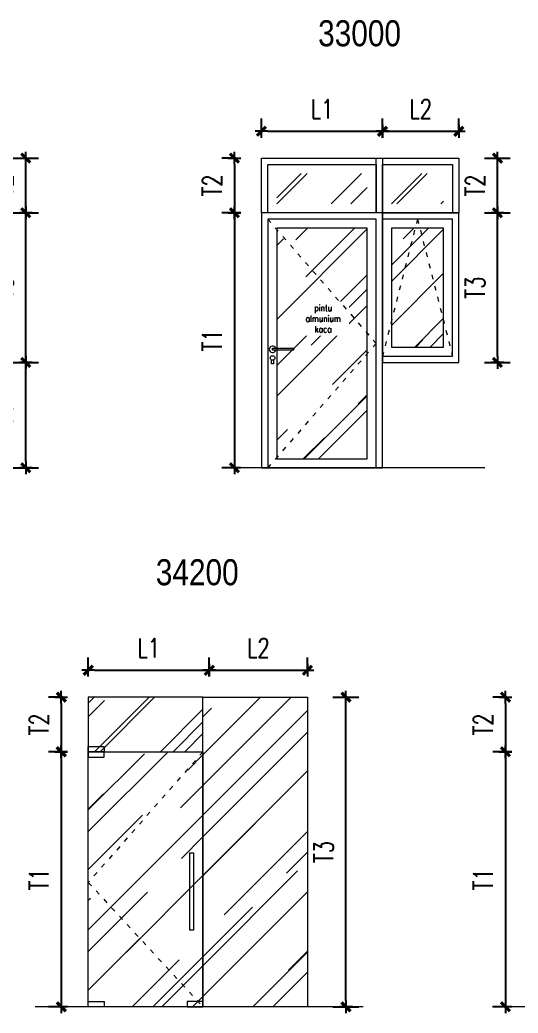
# Model space of a CAD drawing. Header units: centimetres. Extents: x 241563 to 294181, y -34797 to 61752.
# Drawn here: x 270015 to 273925, y -2270 to 5520 of the extents above; entities that cross this region are included whole.
import ezdxf

# ---------------------------------------------------------------- set-up
doc = ezdxf.new("R2010")
doc.units = ezdxf.units.CM
doc.header["$MEASUREMENT"] = 0
doc.linetypes.add('ACAD_ISO03W100', pattern=[30, 12, -18])
doc.layers.add('0.00', color=130, linetype='Continuous', lineweight=0)
doc.layers.add('0.09', color=30, linetype='Continuous', lineweight=9)
doc.styles.add('51DIM', font='SIMPLEX.shx', dxfattribs={"width": 0.85})
doc.styles.add('ISO', font='ARIALN.TTF')
doc.styles.add('TEXT', font='simplex.shx', dxfattribs={"width": 0.75})
doc.dimstyles.new('D100B', dxfattribs={"dimscale": 100, "dimtxt": 1.5, "dimasz": 0.5, "dimexe": 1, "dimexo": 2, "dimgap": 1, "dimtad": 1, "dimdec": 0, "dimzin": 0, "dimdsep": 46, "dimtxsty": 'TEXT', "dimblk1": 'tick', "dimblk2": 'tick', "dimsah": 1, "dimcen": 0, "dimclre": 15, "dimadec": 0, "dimazin": 0, "dimtfac": 1, "dimtdec": 0, "dimtix": 1, "dimtmove": 2, "dimatfit": 3, "dimldrblk": 'tick', "dimfxl": 1, "dimtolj": 1, "dimtzin": 0, "dimarcsym": 0})
pattern_1 = [(45, (17629.3, -14951.1), (424.2641, 1131.37085), [7500, -1000, 2500, -500]), (45, (17922.7, -14304.1), (-823.7794, 116.6726), [1500, -165, 3000, -375]), (45, (17505.54, -14473.78), (1601.59686, 2075.3584), [4000, -700, 2000, -500])]
pattern_2 = [(45, (-8739.87, -19045.95), (424.2641, 1131.37085), [7500, -1000, 2500, -500]), (45, (-8446.4, -18398.94), (-823.7794, 116.6726), [1500, -165, 3000, -375]), (45, (-8863.62, -18568.65), (1601.59686, 2075.3584), [4000, -700, 2000, -500])]

# ---------------------------------------------------------------- blocks, each defined once
blk = doc.blocks.new('tick')
for p, q in [((-1, 0), (1, 0)), ((0, 1), (0, -1))]:
    blk.add_line(p, q)
at = {"const_width": 0.5}
blk.add_lwpolyline([(-0.71, -0.71), (0.71, 0.71)], dxfattribs=at)
blk = doc.blocks.new('*D219')
at = {"color": 15, "linetype": 'Continuous', "lineweight": -2, "ltscale": 2, "transparency": 16777216}
for p, q in [((269958.7, 4435.3), (270161.3, 4435.3)), ((269958.7, 4007), (270161.3, 4007))]:
    blk.add_line(p, q, dxfattribs=at)
at = {"color": 0, "linetype": 'Continuous', "lineweight": -2, "ltscale": 2, "transparency": 16777216}
blk.add_line((270061.3, 4057), (270061.3, 4385.3), dxfattribs=at)
at = {"layer": 'Defpoints', "color": 0, "linetype": 'Continuous', "ltscale": 2, "transparency": 16777216}
for p in [(269758.7, 4435.3), (270061.3, 4435.3), (269758.7, 4007)]:
    blk.add_point(p, dxfattribs=at)
at = {"color": 0, "linetype": 'Continuous', "lineweight": -2, "ltscale": 2, "transparency": 16777216, "xscale": 50, "yscale": 50, "zscale": 50}
for p, rotation in [((270061.3, 4435.3), 90), ((270061.3, 4007), 270)]:
    blk.add_blockref('tick', p, dxfattribs=dict(at, rotation=rotation))
at = {"color": 0, "linetype": 'Continuous', "ltscale": 2, "transparency": 16777216, "insert": (269886.3, 4221.1), "char_height": 150, "attachment_point": 5, "rotation": 90, "style": 'TEXT'}
blk.add_mtext('\\A1;T2', dxfattribs=at)
blk = doc.blocks.new('*D220')
at = {"color": 15, "linetype": 'Continuous', "lineweight": -2, "ltscale": 2, "transparency": 16777216}
for p, q in [((269958.7, 4007), (270161.3, 4007)), ((269958.7, 2833.6), (270161.3, 2833.6))]:
    blk.add_line(p, q, dxfattribs=at)
at = {"color": 0, "linetype": 'Continuous', "lineweight": -2, "ltscale": 2, "transparency": 16777216}
blk.add_line((270061.3, 2883.6), (270061.3, 3957), dxfattribs=at)
at = {"layer": 'Defpoints', "color": 0, "linetype": 'Continuous', "ltscale": 2, "transparency": 16777216}
for p in [(269758.7, 4007), (270061.3, 4007), (269758.7, 2833.6)]:
    blk.add_point(p, dxfattribs=at)
at = {"color": 0, "linetype": 'Continuous', "lineweight": -2, "ltscale": 2, "transparency": 16777216, "xscale": 50, "yscale": 50, "zscale": 50}
for p, rotation in [((270061.3, 4007), 90), ((270061.3, 2833.6), 270)]:
    blk.add_blockref('tick', p, dxfattribs=dict(at, rotation=rotation))
at = {"color": 0, "linetype": 'Continuous', "ltscale": 2, "transparency": 16777216, "insert": (269886.3, 3420.3), "char_height": 150, "attachment_point": 5, "rotation": 90, "style": 'TEXT'}
blk.add_mtext('\\A1;T3', dxfattribs=at)
blk = doc.blocks.new('*D221')
at = {"color": 15, "linetype": 'Continuous', "lineweight": -2, "ltscale": 2, "transparency": 16777216}
for p, q in [((269958.7, 2833.6), (270161.3, 2833.6)), ((269958.7, 2007), (270161.3, 2007))]:
    blk.add_line(p, q, dxfattribs=at)
at = {"color": 0, "linetype": 'Continuous', "lineweight": -2, "ltscale": 2, "transparency": 16777216}
blk.add_line((270061.3, 2057), (270061.3, 2783.6), dxfattribs=at)
at = {"layer": 'Defpoints', "color": 0, "linetype": 'Continuous', "ltscale": 2, "transparency": 16777216}
for p in [(269758.7, 2833.6), (270061.3, 2833.6), (269758.7, 2007)]:
    blk.add_point(p, dxfattribs=at)
at = {"color": 0, "linetype": 'Continuous', "lineweight": -2, "ltscale": 2, "transparency": 16777216, "xscale": 50, "yscale": 50, "zscale": 50}
for p, rotation in [((270061.3, 2833.6), 90), ((270061.3, 2007), 270)]:
    blk.add_blockref('tick', p, dxfattribs=dict(at, rotation=rotation))
at = {"color": 0, "linetype": 'Continuous', "ltscale": 2, "transparency": 16777216, "insert": (269886.3, 2420.3), "char_height": 150, "attachment_point": 5, "rotation": 90, "style": 'TEXT'}
blk.add_mtext('\\A1;T4', dxfattribs=at)
blk = doc.blocks.new('*D224')
at = {"color": 15, "linetype": 'Continuous', "lineweight": -2, "ltscale": 2, "transparency": 16777216}
for p, q in [((271910.5, 4635.3), (271910.5, 4745.9)), ((272860.5, 4635.3), (272860.5, 4745.9))]:
    blk.add_line(p, q, dxfattribs=at)
at = {"color": 0, "linetype": 'Continuous', "lineweight": -2, "ltscale": 2, "transparency": 16777216}
blk.add_line((271960.5, 4645.9), (272810.5, 4645.9), dxfattribs=at)
at = {"layer": 'Defpoints', "color": 0, "linetype": 'Continuous', "ltscale": 2, "transparency": 16777216}
for p in [(272860.5, 4645.9), (271910.5, 4435.3), (272860.5, 4435.3)]:
    blk.add_point(p, dxfattribs=at)
at = {"color": 0, "linetype": 'Continuous', "lineweight": -2, "ltscale": 2, "transparency": 16777216, "xscale": 50, "yscale": 50, "zscale": 50, "rotation": 180}
blk.add_blockref('tick', (271910.5, 4645.9), dxfattribs=at)
at = {"color": 0, "linetype": 'Continuous', "lineweight": -2, "ltscale": 2, "transparency": 16777216, "xscale": 50, "yscale": 50, "zscale": 50}
blk.add_blockref('tick', (272860.5, 4645.9), dxfattribs=at)
at = {"color": 0, "linetype": 'Continuous', "ltscale": 2, "transparency": 16777216, "insert": (272385.5, 4820.9), "char_height": 150, "attachment_point": 5, "style": 'TEXT'}
blk.add_mtext('\\A1;L1', dxfattribs=at)
blk = doc.blocks.new('*D225')
at = {"color": 15, "linetype": 'Continuous', "lineweight": -2, "ltscale": 2, "transparency": 16777216}
for p, q in [((272860.5, 4635.3), (272860.5, 4745.9)), ((273460.5, 4635.3), (273460.5, 4745.9))]:
    blk.add_line(p, q, dxfattribs=at)
at = {"color": 0, "linetype": 'Continuous', "lineweight": -2, "ltscale": 2, "transparency": 16777216}
blk.add_line((272910.5, 4645.9), (273410.5, 4645.9), dxfattribs=at)
at = {"layer": 'Defpoints', "color": 0, "linetype": 'Continuous', "ltscale": 2, "transparency": 16777216}
for p in [(273460.5, 4645.9), (272860.5, 4435.3), (273460.5, 4435.3)]:
    blk.add_point(p, dxfattribs=at)
at = {"color": 0, "linetype": 'Continuous', "lineweight": -2, "ltscale": 2, "transparency": 16777216, "xscale": 50, "yscale": 50, "zscale": 50, "rotation": 180}
blk.add_blockref('tick', (272860.5, 4645.9), dxfattribs=at)
at = {"color": 0, "linetype": 'Continuous', "lineweight": -2, "ltscale": 2, "transparency": 16777216, "xscale": 50, "yscale": 50, "zscale": 50}
blk.add_blockref('tick', (273460.5, 4645.9), dxfattribs=at)
at = {"color": 0, "linetype": 'Continuous', "ltscale": 2, "transparency": 16777216, "insert": (273160.5, 4820.9), "char_height": 150, "attachment_point": 5, "style": 'TEXT'}
blk.add_mtext('\\A1;L2', dxfattribs=at)
blk = doc.blocks.new('*D226')
at = {"color": 15, "linetype": 'Continuous', "lineweight": -2, "ltscale": 2, "transparency": 16777216}
for p, q in [((273660.5, 4435.3), (273863.1, 4435.3)), ((273660.5, 4007), (273863.1, 4007))]:
    blk.add_line(p, q, dxfattribs=at)
at = {"color": 0, "linetype": 'Continuous', "lineweight": -2, "ltscale": 2, "transparency": 16777216}
blk.add_line((273763.1, 4057), (273763.1, 4385.3), dxfattribs=at)
at = {"layer": 'Defpoints', "color": 0, "linetype": 'Continuous', "ltscale": 2, "transparency": 16777216}
for p in [(273460.5, 4435.3), (273763.1, 4435.3), (273460.5, 4007)]:
    blk.add_point(p, dxfattribs=at)
at = {"color": 0, "linetype": 'Continuous', "lineweight": -2, "ltscale": 2, "transparency": 16777216, "xscale": 50, "yscale": 50, "zscale": 50}
for p, rotation in [((273763.1, 4435.3), 90), ((273763.1, 4007), 270)]:
    blk.add_blockref('tick', p, dxfattribs=dict(at, rotation=rotation))
at = {"color": 0, "linetype": 'Continuous', "ltscale": 2, "transparency": 16777216, "insert": (273588.1, 4221.1), "char_height": 150, "attachment_point": 5, "rotation": 90, "style": 'TEXT'}
blk.add_mtext('\\A1;T2', dxfattribs=at)
blk = doc.blocks.new('*D227')
at = {"color": 15, "linetype": 'Continuous', "lineweight": -2, "ltscale": 2, "transparency": 16777216}
for p, q in [((273660.5, 4007), (273863.1, 4007)), ((273660.5, 2833.6), (273863.1, 2833.6))]:
    blk.add_line(p, q, dxfattribs=at)
at = {"color": 0, "linetype": 'Continuous', "lineweight": -2, "ltscale": 2, "transparency": 16777216}
blk.add_line((273763.1, 2883.6), (273763.1, 3957), dxfattribs=at)
at = {"layer": 'Defpoints', "color": 0, "linetype": 'Continuous', "ltscale": 2, "transparency": 16777216}
for p in [(273460.5, 4007), (273763.1, 4007), (273460.5, 2833.6)]:
    blk.add_point(p, dxfattribs=at)
at = {"color": 0, "linetype": 'Continuous', "lineweight": -2, "ltscale": 2, "transparency": 16777216, "xscale": 50, "yscale": 50, "zscale": 50}
for p, rotation in [((273763.1, 4007), 90), ((273763.1, 2833.6), 270)]:
    blk.add_blockref('tick', p, dxfattribs=dict(at, rotation=rotation))
at = {"color": 0, "linetype": 'Continuous', "ltscale": 2, "transparency": 16777216, "insert": (273588.1, 3420.3), "char_height": 150, "attachment_point": 5, "rotation": 90, "style": 'TEXT'}
blk.add_mtext('\\A1;T3', dxfattribs=at)
blk = doc.blocks.new('*D228')
at = {"color": 15, "linetype": 'Continuous', "lineweight": -2, "ltscale": 2, "transparency": 16777216}
for p, q in [((271710.5, 4007), (271598.9, 4007)), ((271710.5, 2007), (271598.9, 2007))]:
    blk.add_line(p, q, dxfattribs=at)
at = {"color": 0, "linetype": 'Continuous', "lineweight": -2, "ltscale": 2, "transparency": 16777216}
blk.add_line((271698.9, 3957), (271698.9, 2057), dxfattribs=at)
at = {"layer": 'Defpoints', "color": 0, "linetype": 'Continuous', "ltscale": 2, "transparency": 16777216}
for p in [(271910.5, 4007), (271698.9, 2007), (271910.5, 2007)]:
    blk.add_point(p, dxfattribs=at)
at = {"color": 0, "linetype": 'Continuous', "lineweight": -2, "ltscale": 2, "transparency": 16777216, "xscale": 50, "yscale": 50, "zscale": 50}
for p, rotation in [((271698.9, 4007), 90), ((271698.9, 2007), 270)]:
    blk.add_blockref('tick', p, dxfattribs=dict(at, rotation=rotation))
at = {"color": 0, "linetype": 'Continuous', "ltscale": 2, "transparency": 16777216, "insert": (271523.9, 3007), "char_height": 150, "attachment_point": 5, "rotation": 90, "style": 'TEXT'}
blk.add_mtext('\\A1;T1', dxfattribs=at)
blk = doc.blocks.new('*D229')
at = {"color": 15, "linetype": 'Continuous', "lineweight": -2, "ltscale": 2, "transparency": 16777216}
for p, q in [((271710.5, 4435.3), (271598.9, 4435.3)), ((271710.5, 4007), (271598.9, 4007))]:
    blk.add_line(p, q, dxfattribs=at)
at = {"color": 0, "linetype": 'Continuous', "lineweight": -2, "ltscale": 2, "transparency": 16777216}
blk.add_line((271698.9, 4385.3), (271698.9, 4057), dxfattribs=at)
at = {"layer": 'Defpoints', "color": 0, "linetype": 'Continuous', "ltscale": 2, "transparency": 16777216}
for p in [(271910.5, 4435.3), (271698.9, 4007), (271910.5, 4007)]:
    blk.add_point(p, dxfattribs=at)
at = {"color": 0, "linetype": 'Continuous', "lineweight": -2, "ltscale": 2, "transparency": 16777216, "xscale": 50, "yscale": 50, "zscale": 50}
for p, rotation in [((271698.9, 4435.3), 90), ((271698.9, 4007), 270)]:
    blk.add_blockref('tick', p, dxfattribs=dict(at, rotation=rotation))
at = {"color": 0, "linetype": 'Continuous', "ltscale": 2, "transparency": 16777216, "insert": (271523.9, 4221.1), "char_height": 150, "attachment_point": 5, "rotation": 90, "style": 'TEXT'}
blk.add_mtext('\\A1;T2', dxfattribs=at)
blk = doc.blocks.new('*D299')
at = {"color": 15, "linetype": 'Continuous', "lineweight": -2, "ltscale": 2, "transparency": 16777216}
for p, q in [((270551.7, 408.3), (270551.7, 519)), ((271501.7, 408.3), (271501.7, 519))]:
    blk.add_line(p, q, dxfattribs=at)
at = {"color": 0, "linetype": 'Continuous', "lineweight": -2, "ltscale": 2, "transparency": 16777216}
blk.add_line((270601.7, 419), (271451.7, 419), dxfattribs=at)
at = {"layer": 'Defpoints', "color": 0, "linetype": 'Continuous', "ltscale": 2, "transparency": 16777216}
for p in [(271501.7, 419), (270551.7, 208.3), (271501.7, 208.3)]:
    blk.add_point(p, dxfattribs=at)
at = {"color": 0, "linetype": 'Continuous', "lineweight": -2, "ltscale": 2, "transparency": 16777216, "xscale": 50, "yscale": 50, "zscale": 50, "rotation": 180}
blk.add_blockref('tick', (270551.7, 419), dxfattribs=at)
at = {"color": 0, "linetype": 'Continuous', "lineweight": -2, "ltscale": 2, "transparency": 16777216, "xscale": 50, "yscale": 50, "zscale": 50}
blk.add_blockref('tick', (271501.7, 419), dxfattribs=at)
at = {"color": 0, "linetype": 'Continuous', "ltscale": 2, "transparency": 16777216, "insert": (271026.7, 594), "char_height": 150, "attachment_point": 5, "style": 'TEXT'}
blk.add_mtext('\\A1;L1', dxfattribs=at)
blk = doc.blocks.new('*D300')
at = {"color": 15, "linetype": 'Continuous', "lineweight": -2, "ltscale": 2, "transparency": 16777216}
for p, q in [((271501.7, 408.3), (271501.7, 519)), ((272271.8, 408.3), (272271.8, 519))]:
    blk.add_line(p, q, dxfattribs=at)
at = {"color": 0, "linetype": 'Continuous', "lineweight": -2, "ltscale": 2, "transparency": 16777216}
blk.add_line((271551.7, 419), (272221.8, 419), dxfattribs=at)
at = {"layer": 'Defpoints', "color": 0, "linetype": 'Continuous', "ltscale": 2, "transparency": 16777216}
for p in [(272271.8, 419), (271501.7, 208.3), (272271.8, 208.3)]:
    blk.add_point(p, dxfattribs=at)
at = {"color": 0, "linetype": 'Continuous', "lineweight": -2, "ltscale": 2, "transparency": 16777216, "xscale": 50, "yscale": 50, "zscale": 50, "rotation": 180}
blk.add_blockref('tick', (271501.7, 419), dxfattribs=at)
at = {"color": 0, "linetype": 'Continuous', "lineweight": -2, "ltscale": 2, "transparency": 16777216, "xscale": 50, "yscale": 50, "zscale": 50}
blk.add_blockref('tick', (272271.8, 419), dxfattribs=at)
at = {"color": 0, "linetype": 'Continuous', "ltscale": 2, "transparency": 16777216, "insert": (271886.7, 594), "char_height": 150, "attachment_point": 5, "style": 'TEXT'}
blk.add_mtext('\\A1;L2', dxfattribs=at)
blk = doc.blocks.new('*D301')
at = {"color": 15, "linetype": 'Continuous', "lineweight": -2, "ltscale": 2, "transparency": 16777216}
for p, q in [((270351.7, -220), (270240, -220)), ((270351.7, -2220), (270240, -2220))]:
    blk.add_line(p, q, dxfattribs=at)
at = {"color": 0, "linetype": 'Continuous', "lineweight": -2, "ltscale": 2, "transparency": 16777216}
blk.add_line((270340, -270), (270340, -2170), dxfattribs=at)
at = {"layer": 'Defpoints', "color": 0, "linetype": 'Continuous', "ltscale": 2, "transparency": 16777216}
for p in [(270551.7, -220), (270340, -2220), (270551.7, -2220)]:
    blk.add_point(p, dxfattribs=at)
at = {"color": 0, "linetype": 'Continuous', "lineweight": -2, "ltscale": 2, "transparency": 16777216, "xscale": 50, "yscale": 50, "zscale": 50}
for p, rotation in [((270340, -220), 90), ((270340, -2220), 270)]:
    blk.add_blockref('tick', p, dxfattribs=dict(at, rotation=rotation))
at = {"color": 0, "linetype": 'Continuous', "ltscale": 2, "transparency": 16777216, "insert": (270165, -1220), "char_height": 150, "attachment_point": 5, "rotation": 90, "style": 'TEXT'}
blk.add_mtext('\\A1;T1', dxfattribs=at)
blk = doc.blocks.new('*D302')
at = {"color": 15, "linetype": 'Continuous', "lineweight": -2, "ltscale": 2, "transparency": 16777216}
for p, q in [((270351.7, 208.3), (270240, 208.3)), ((270351.7, -220), (270240, -220))]:
    blk.add_line(p, q, dxfattribs=at)
at = {"color": 0, "linetype": 'Continuous', "lineweight": -2, "ltscale": 2, "transparency": 16777216}
blk.add_line((270340, 158.3), (270340, -170), dxfattribs=at)
at = {"layer": 'Defpoints', "color": 0, "linetype": 'Continuous', "ltscale": 2, "transparency": 16777216}
for p in [(270551.7, 208.3), (270340, -220), (270551.7, -220)]:
    blk.add_point(p, dxfattribs=at)
at = {"color": 0, "linetype": 'Continuous', "lineweight": -2, "ltscale": 2, "transparency": 16777216, "xscale": 50, "yscale": 50, "zscale": 50}
for p, rotation in [((270340, 208.3), 90), ((270340, -220), 270)]:
    blk.add_blockref('tick', p, dxfattribs=dict(at, rotation=rotation))
at = {"color": 0, "linetype": 'Continuous', "ltscale": 2, "transparency": 16777216, "insert": (270165, -5.8), "char_height": 150, "attachment_point": 5, "rotation": 90, "style": 'TEXT'}
blk.add_mtext('\\A1;T2', dxfattribs=at)
blk = doc.blocks.new('*D303')
at = {"color": 15, "linetype": 'Continuous', "lineweight": -2, "ltscale": 2, "transparency": 16777216}
for p, q in [((272471.8, 208.3), (272674.3, 208.3)), ((272471.8, -2220), (272674.3, -2220))]:
    blk.add_line(p, q, dxfattribs=at)
at = {"color": 0, "linetype": 'Continuous', "lineweight": -2, "ltscale": 2, "transparency": 16777216}
blk.add_line((272574.3, -2170), (272574.3, 158.3), dxfattribs=at)
at = {"layer": 'Defpoints', "color": 0, "linetype": 'Continuous', "ltscale": 2, "transparency": 16777216}
for p in [(272271.8, 208.3), (272574.3, 208.3), (272271.8, -2220)]:
    blk.add_point(p, dxfattribs=at)
at = {"color": 0, "linetype": 'Continuous', "lineweight": -2, "ltscale": 2, "transparency": 16777216, "xscale": 50, "yscale": 50, "zscale": 50}
for p, rotation in [((272574.3, 208.3), 90), ((272574.3, -2220), 270)]:
    blk.add_blockref('tick', p, dxfattribs=dict(at, rotation=rotation))
at = {"color": 0, "linetype": 'Continuous', "ltscale": 2, "transparency": 16777216, "insert": (272399.3, -1005.8), "char_height": 150, "attachment_point": 5, "rotation": 90, "style": 'TEXT'}
blk.add_mtext('\\A1;T3', dxfattribs=at)
blk = doc.blocks.new('*D311')
at = {"color": 15, "linetype": 'Continuous', "lineweight": -2, "ltscale": 2, "transparency": 16777216}
for p, q in [((273837.7, -220), (273726.1, -220)), ((273837.7, -2220), (273726.1, -2220))]:
    blk.add_line(p, q, dxfattribs=at)
at = {"color": 0, "linetype": 'Continuous', "lineweight": -2, "ltscale": 2, "transparency": 16777216}
blk.add_line((273826.1, -270), (273826.1, -2170), dxfattribs=at)
at = {"layer": 'Defpoints', "color": 0, "linetype": 'Continuous', "ltscale": 2, "transparency": 16777216}
for p in [(274037.7, -220), (273826.1, -2220), (274037.7, -2220)]:
    blk.add_point(p, dxfattribs=at)
at = {"color": 0, "linetype": 'Continuous', "lineweight": -2, "ltscale": 2, "transparency": 16777216, "xscale": 50, "yscale": 50, "zscale": 50}
for p, rotation in [((273826.1, -220), 90), ((273826.1, -2220), 270)]:
    blk.add_blockref('tick', p, dxfattribs=dict(at, rotation=rotation))
at = {"color": 0, "linetype": 'Continuous', "ltscale": 2, "transparency": 16777216, "insert": (273651.1, -1220), "char_height": 150, "attachment_point": 5, "rotation": 90, "style": 'TEXT'}
blk.add_mtext('\\A1;T1', dxfattribs=at)
blk = doc.blocks.new('*D312')
at = {"color": 15, "linetype": 'Continuous', "lineweight": -2, "ltscale": 2, "transparency": 16777216}
for p, q in [((273837.7, 208.3), (273726.1, 208.3)), ((273837.7, -220), (273726.1, -220))]:
    blk.add_line(p, q, dxfattribs=at)
at = {"color": 0, "linetype": 'Continuous', "lineweight": -2, "ltscale": 2, "transparency": 16777216}
blk.add_line((273826.1, 158.3), (273826.1, -170), dxfattribs=at)
at = {"layer": 'Defpoints', "color": 0, "linetype": 'Continuous', "ltscale": 2, "transparency": 16777216}
for p in [(274037.7, 208.3), (273826.1, -220), (274037.7, -220)]:
    blk.add_point(p, dxfattribs=at)
at = {"color": 0, "linetype": 'Continuous', "lineweight": -2, "ltscale": 2, "transparency": 16777216, "xscale": 50, "yscale": 50, "zscale": 50}
for p, rotation in [((273826.1, 208.3), 90), ((273826.1, -220), 270)]:
    blk.add_blockref('tick', p, dxfattribs=dict(at, rotation=rotation))
at = {"color": 0, "linetype": 'Continuous', "ltscale": 2, "transparency": 16777216, "insert": (273651.1, -5.8), "char_height": 150, "attachment_point": 5, "rotation": 90, "style": 'TEXT'}
blk.add_mtext('\\A1;T2', dxfattribs=at)

msp = doc.modelspace()

# ---------------------------------------------------------------- hatches: boundary and pattern name
at = {"layer": '0.00', "linetype": 'Continuous', "ltscale": 2}
h = msp.add_hatch(dxfattribs=at)
h.set_pattern_fill('AR-RROOF', color=4, scale=500, angle=45)
h.set_pattern_definition([(45, (-16454.9, -6390.1), (424.2641, 1131.37085), [7500, -1000, 2500, -500]), (45, (-16161.44, -5743.1), (-823.7794, 116.6726), [1500, -165, 3000, -375]), (45, (-16578.64, -5912.83), (1601.59686, 2075.3584), [4000, -700, 2000, -500])])
h.paths.add_polyline_path([(272740.5, 4077), (272030.5, 4077), (272030.5, 4315.3), (272740.5, 4315.3)])
h.paths.add_polyline_path([(273340.5, 4077), (272930.5, 4077), (272930.5, 4315.3), (273340.5, 4315.3)])
h = msp.add_hatch(dxfattribs=at)
h.set_pattern_fill('AR-RROOF', color=4, scale=500, angle=45)
h.set_pattern_definition(pattern_1)
h.paths.add_polyline_path([(272030.5, 2077), (272740.5, 2077), (272740.5, 3887), (272030.5, 3887)])
h = msp.add_hatch(dxfattribs=at)
h.set_pattern_fill('AR-RROOF', color=4, scale=500, angle=45)
h.set_pattern_definition(pattern_1)
h.paths.add_polyline_path([(273340.5, 3887), (272930.5, 3887), (272930.5, 2953.6), (273340.5, 2953.6)])
h = msp.add_hatch(dxfattribs=at)
h.set_pattern_fill('AR-RROOF', color=4, scale=500, angle=45)
h.paths.add_polyline_path([(270551.7, -220), (271451.7, -220), (271451.7, 208.3), (270551.7, 208.3)])
h = msp.add_hatch(dxfattribs=at)
h.set_pattern_fill('AR-RROOF', color=4, scale=500, angle=45)
h.paths.add_polyline_path([(271451.7, 208.3), (270551.7, 208.3), (270551.7, -220), (271451.7, -220)])
h = msp.add_hatch(dxfattribs=at)
h.set_pattern_fill('AR-RROOF', color=4, scale=500, angle=45)
h.set_pattern_definition(pattern_2)
h.paths.add_polyline_path([(271451.7, 208.3), (272271.8, 208.3), (272271.8, -2220), (271451.7, -2220)])
h = msp.add_hatch(dxfattribs=at)
h.set_pattern_fill('AR-RROOF', color=4, scale=500, angle=45)
h.set_pattern_definition(pattern_2)
h.paths.add_polyline_path([(271451.7, -2220), (270551.7, -2220), (270551.7, -220), (271451.7, -220)])

# ---------------------------------------------------------------- linework, layer by layer
at = {"layer": '0.00', "color": 40, "linetype": 'Continuous', "ltscale": 2, "true_color": 0xf8d731}
msp.add_line((272860.5, 4007), (273460.5, 4007), dxfattribs=at)
at = {"layer": '0.00', "color": 40, "linetype": 'Continuous', "ltscale": 0.5, "true_color": 0xf8d731}
for p, q in [((273664.8, 2007), (271658.8, 2007)), ((272708.8, -2220), (270135.5, -2220)), ((277014.9, -2220), (273725.1, -2220))]:
    msp.add_line(p, q, dxfattribs=at)
for points in [[(272860.5, 4007), (271910.5, 4007), (271910.5, 4435.3), (272860.5, 4435.3)], [(272810.5, 4007), (271960.5, 4007), (271960.5, 4385.3), (272810.5, 4385.3)], [(273460.5, 4007), (272810.5, 4007), (272810.5, 4435.3), (273460.5, 4435.3)], [(273410.5, 4007), (272860.5, 4007), (272860.5, 4385.3), (273410.5, 4385.3)], [(271910.5, 2007), (272860.5, 2007), (272860.5, 4007), (271910.5, 4007)], [(271960.5, 2007), (272810.5, 2007), (272810.5, 3957), (271960.5, 3957)], [(272030.5, 2077), (272740.5, 2077), (272740.5, 3887), (272030.5, 3887)], [(271998, 2944.5), (272163.3, 2944.5), (272163.3, 2928.8), (271998, 2928.8)], [(270551.7, -220), (271451.7, -220), (271451.7, 208.3), (270551.7, 208.3)], [(271451.7, 208.3), (272271.8, 208.3), (272271.8, -2220), (271451.7, -2220)], [(271451.7, -2220), (270551.7, -2220), (270551.7, -220), (271451.7, -220)]]:
    msp.add_lwpolyline(points, close=True, dxfattribs=at)
at = {"layer": '0.00', "color": 40, "linetype": 'Continuous', "ltscale": 2, "true_color": 0xf8d731}
for points in [[(273460.5, 4007), (272860.5, 4007), (272860.5, 2833.6), (273460.5, 2833.6)], [(273410.5, 3957), (272860.5, 3957), (272860.5, 2883.6), (273410.5, 2883.6)], [(273340.5, 3887), (272930.5, 3887), (272930.5, 2953.6), (273340.5, 2953.6)], [(270551.7, -178.1), (270675.9, -178.1), (270675.9, -220), (270551.7, -220)], [(270551.7, -261.9), (270675.9, -261.9), (270675.9, -220), (270551.7, -220)], [(271348, -1013.3), (271378.8, -1013.3), (271378.8, -1618.5), (271348, -1618.5)], [(270551.7, -2178.1), (270675.9, -2178.1), (270675.9, -2220), (270551.7, -2220)], [(271451.7, -2178.1), (271327.5, -2178.1), (271327.5, -2220), (271451.7, -2220)]]:
    msp.add_lwpolyline(points, close=True, dxfattribs=at)
at = {"layer": '0.00', "color": 40, "linetype": 'ACAD_ISO03W100', "ltscale": 3, "true_color": 0xf8d731}
for points in [[(273135.5, 3957), (272860.5, 2883.6)], [(273135.5, 3957), (273410.5, 2883.6)], [(271451.7, -220), (270551.7, -1245), (271451.7, -2220)]]:
    msp.add_lwpolyline(points, dxfattribs=at)
at = {"layer": '0.00', "color": 40, "linetype": 'Continuous', "ltscale": 0.5, "true_color": 0xf8d731}
msp.add_lwpolyline([(272005.4, 2851.4), (272005.4, 2821.6), (271990.5, 2821.6), (271990.5, 2851.4)], dxfattribs=at)
msp.add_circle((271998, 2868), 18.1, dxfattribs=at)
msp.add_arc((271998, 2936.6), 25.9, 17.67913, 342.32087, dxfattribs=at)

# ---------------------------------------------------------------- texts
at = {"layer": '0.00', "color": 40, "linetype": 'Continuous', "ltscale": 2, "true_color": 0xf8d731, "char_height": 204.1, "width": 604.134, "attachment_point": 1, "style": 'ISO'}
for s, insert in [('33000', (272355.8, 5517)), ('34200', (271082, 1290))]:
    msp.add_mtext(s, dxfattribs=dict(at, insert=insert))

# ---------------------------------------------------------------- dimensions: what is measured, and where the dimension line sits
at = {"linetype": 'Continuous', "ltscale": 2}
for base, p1, p2, text, picture, middle in [((272860.5, 4645.9), (271910.5, 4435.3), (272860.5, 4435.3), 'L1', '*D224', (272385.5, 4820.9)), ((271501.7, 419), (270551.7, 208.3), (271501.7, 208.3), 'L1', '*D299', (271026.7, 594)), ((272271.8, 419), (271501.7, 208.3), (272271.8, 208.3), 'L2', '*D300', (271886.7, 594))]:
    dim = msp.add_linear_dim(base=base, p1=p1, p2=p2, text=text, dimstyle='D100B', dxfattribs=at)
    dim.commit()
    dim.dimension.update_dxf_attribs({"geometry": picture, "text_midpoint": middle})
for base, p1, p2, angle, text, picture, middle in [((273460.5, 4645.9), (272860.5, 4435.3), (273460.5, 4435.3), 0, 'L2', '*D225', (273160.5, 4820.9)), ((270061.3, 4435.3), (269758.7, 4007), (269758.7, 4435.3), 90, 'T2', '*D219', (269886.3, 4221.1)), ((271698.9, 4007), (271910.5, 4435.3), (271910.5, 4007), 90, 'T2', '*D229', (271523.9, 4221.1)), ((273763.1, 4435.3), (273460.5, 4007), (273460.5, 4435.3), 90, 'T2', '*D226', (273588.1, 4221.1)), ((270061.3, 4007), (269758.7, 2833.6), (269758.7, 4007), 90, 'T3', '*D220', (269886.3, 3420.3)), ((271698.9, 2007), (271910.5, 4007), (271910.5, 2007), 90, 'T1', '*D228', (271523.9, 3007)), ((273763.1, 4007), (273460.5, 2833.6), (273460.5, 4007), 90, 'T3', '*D227', (273588.1, 3420.3)), ((270061.3, 2833.6), (269758.7, 2007), (269758.7, 2833.6), 90, 'T4', '*D221', (269886.3, 2420.3)), ((270340, -220), (270551.7, 208.3), (270551.7, -220), 90, 'T2', '*D302', (270165, -5.8)), ((272574.3, 208.3), (272271.8, -2220), (272271.8, 208.3), 90, 'T3', '*D303', (272399.3, -1005.8)), ((273826.1, -220), (274037.7, 208.3), (274037.7, -220), 90, 'T2', '*D312', (273651.1, -5.8)), ((270340, -2220), (270551.7, -220), (270551.7, -2220), 90, 'T1', '*D301', (270165, -1220)), ((273826.1, -2220), (274037.7, -220), (274037.7, -2220), 90, 'T1', '*D311', (273651.1, -1220))]:
    dim = msp.add_linear_dim(base=base, p1=p1, p2=p2, angle=angle, text=text, dimstyle='D100B', dxfattribs=at)
    dim.commit()
    dim.dimension.update_dxf_attribs({"geometry": picture, "text_midpoint": middle})

# ---------------------------------------------------------------- next in the draw order: texts
at = {"layer": '0.09', "color": 2, "lineweight": 18, "insert": (272395.2, 3177), "char_height": 50, "width": 357.616, "attachment_point": 5, "style": '51DIM', "bg_fill": 3, "box_fill_scale": 1.5, "bg_fill_color": 256, "bg_fill_transparency": 0}
msp.add_mtext('{\\C256;pintu \\Palmunium \\Pkaca}', dxfattribs=at)

# ---------------------------------------------------------------- next in the draw order: linework, layer by layer
at = {"layer": '0.00', "color": 40, "linetype": 'ACAD_ISO03W100', "ltscale": 3, "true_color": 0xf8d731}
msp.add_lwpolyline([(271960.5, 3957), (272810.5, 2982), (271960.5, 2007)], dxfattribs=at)

doc.saveas('drawing.dxf')
